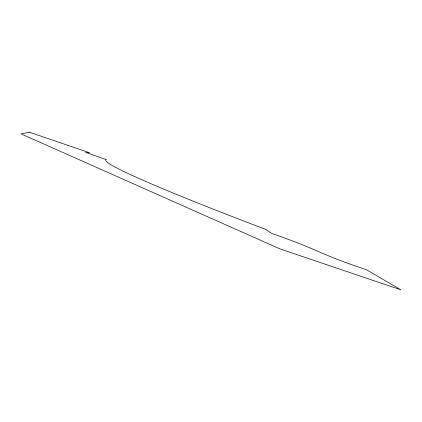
<?xml version="1.0" encoding="UTF-8"?>
<svg xmlns="http://www.w3.org/2000/svg" width="422" height="422" viewBox="0 0 422 422"><rect width="100%" height="100%" fill="white"/><g stroke="black" fill="none" stroke-linecap="round" stroke-linejoin="round"><path stroke-width="0.63" d="M29.361 132.17L21.1 133.906L280.134 248.954L400.9 289.83L366.254 269.663A37.569 2.231 19.8 0 1 324.945 254.334L312.385 248.938A54.965 3.497 19.6 0 0 271.568 233.34L266.05 229.51A282.777 12.254 19.7 0 1 106.323 159.637L85.64 152.389L89.617 152.775L29.361 132.17"/></g></svg>
